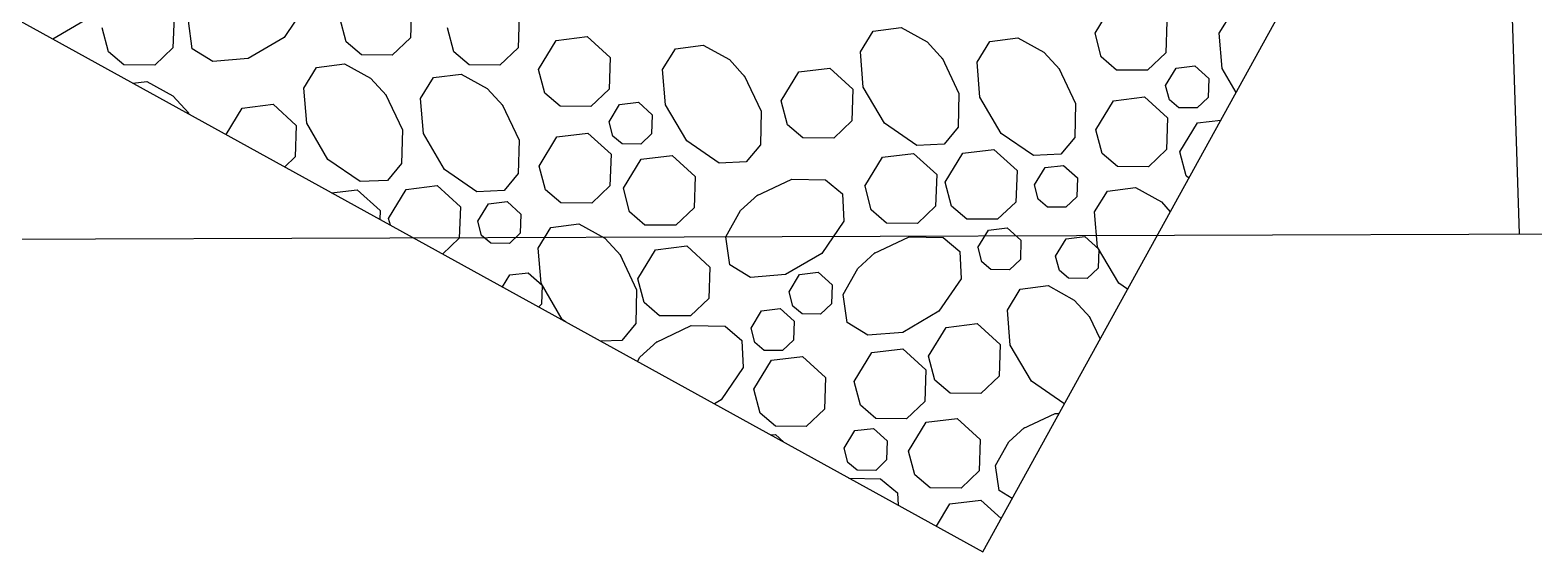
# Model space of a CAD drawing. Header units: inches. Extents: x -5337 to 1057, y 15227 to 19227.
# Drawn here: x -3706.32 to -3693.37, y 15955.57 to 15960.06 of the extents above; entities that cross this region are included whole.
import ezdxf

# ---------------------------------------------------------------- set-up
doc = ezdxf.new("R2010")
doc.units = ezdxf.units.IN
doc.header["$LTSCALE"] = 150
doc.header["$MEASUREMENT"] = 0
for name, color, linetype in [('ECB', 84, 'Continuous'), ('PAVING', 7, 'Continuous'), ('ROW', 7, 'Continuous')]:
    doc.layers.add(name, color=color, linetype=linetype)

# ---------------------------------------------------------------- blocks, each defined once
blk = doc.blocks.new('A$C58E001BE')
at = {"layer": 'PAVING', "color": 1}
for p, q in [((0, 9.657), (17.514, 0)), ((17.514, 0), (22.343, 8.757)), ((11.692, 4.706), (11.502, 4.426)), ((12.598, 4.696), (12.589, 4.424)), ((18.48, 4.464), (18.632, 4.713)), ((9.781, 4.569), (9.512, 4.412)), ((10.555, 4.61), (10.545, 4.338)), ((10.71, 4.33), (10.678, 4.57)), ((12.035, 4.39), (11.981, 4.594)), ((13.525, 4.61), (13.515, 4.337)), ((19.098, 4.565), (19.089, 4.293)), ((19.549, 4.462), (19.659, 4.64)), ((9.991, 4.304), (9.937, 4.509)), ((11.502, 4.426), (11.191, 4.245)), ((12.589, 4.424), (12.432, 4.275)), ((12.961, 4.304), (12.907, 4.508)), ((13.69, 4.152), (13.843, 4.401)), ((13.843, 4.401), (14.109, 4.434)), ((14.109, 4.434), (14.308, 4.253)), ((16.461, 4.302), (16.571, 4.48)), ((16.571, 4.48), (16.811, 4.512)), ((16.811, 4.512), (17.036, 4.388)), ((17.575, 4.393), (17.815, 4.424)), ((17.815, 4.424), (18.04, 4.3)), ((18.534, 4.259), (18.48, 4.464)), ((19.574, 4.159), (19.549, 4.462)), ((10.123, 4.191), (9.991, 4.304)), ((10.545, 4.338), (10.389, 4.189)), ((10.889, 4.22), (10.71, 4.33)), ((12.167, 4.277), (12.035, 4.39)), ((12.432, 4.275), (12.167, 4.277)), ((13.093, 4.191), (12.961, 4.304)), ((13.515, 4.337), (13.359, 4.189)), ((14.759, 4.15), (14.869, 4.328)), ((14.869, 4.328), (15.109, 4.36)), ((15.109, 4.36), (15.334, 4.236)), ((16.486, 3.999), (16.461, 4.302)), ((17.036, 4.388), (17.173, 4.238)), ((17.465, 4.214), (17.575, 4.393)), ((18.04, 4.3), (18.177, 4.15)), ((19.089, 4.293), (18.932, 4.145)), ((10.389, 4.189), (10.123, 4.191)), ((11.191, 4.245), (10.889, 4.22)), ((11.671, 3.99), (11.781, 4.168)), ((11.781, 4.168), (12.021, 4.2)), ((12.021, 4.2), (12.246, 4.076)), ((13.359, 4.189), (13.093, 4.191)), ((13.744, 3.947), (13.69, 4.152)), ((14.308, 4.253), (14.299, 3.981)), ((14.784, 3.848), (14.759, 4.15)), ((15.334, 4.236), (15.47, 4.086)), ((15.931, 4.13), (16.197, 4.162)), ((16.197, 4.162), (16.396, 3.982)), ((17.164, 4.25), (17.308, 3.944)), ((17.49, 3.912), (17.465, 4.214)), ((18.168, 4.162), (18.313, 3.857)), ((18.666, 4.146), (18.534, 4.259)), ((18.932, 4.145), (18.666, 4.146)), ((19.088, 4.012), (19.179, 4.162)), ((19.179, 4.162), (19.339, 4.182)), ((19.339, 4.182), (19.459, 4.073)), ((19.694, 3.954), (19.574, 4.159)), ((10.201, 4.033), (10.32, 4.048)), ((10.32, 4.048), (10.544, 3.924)), ((12.246, 4.076), (12.383, 3.926)), ((12.675, 3.902), (12.786, 4.081)), ((12.786, 4.081), (13.026, 4.112)), ((13.026, 4.112), (13.25, 3.988)), ((15.462, 4.098), (15.607, 3.792)), ((15.779, 3.88), (15.931, 4.13)), ((19.121, 3.89), (19.088, 4.012)), ((19.459, 4.073), (19.453, 3.91)), ((10.544, 3.924), (10.681, 3.774)), ((11.696, 3.688), (11.671, 3.99)), ((12.374, 3.938), (12.519, 3.632)), ((12.701, 3.6), (12.675, 3.902)), ((13.25, 3.988), (13.387, 3.838)), ((13.877, 3.835), (13.744, 3.947)), ((14.299, 3.981), (14.142, 3.833)), ((16.396, 3.982), (16.387, 3.71)), ((16.668, 3.688), (16.486, 3.999)), ((17.308, 3.944), (17.302, 3.654)), ((17.672, 3.601), (17.49, 3.912)), ((18.639, 3.882), (18.906, 3.915)), ((18.906, 3.915), (19.105, 3.734)), ((19.2, 3.822), (19.121, 3.89)), ((19.453, 3.91), (19.359, 3.821)), ((10.672, 3.786), (10.681, 3.768)), ((11.002, 3.591), (11.141, 3.818)), ((11.141, 3.818), (11.408, 3.851)), ((11.408, 3.851), (11.606, 3.67)), ((13.378, 3.85), (13.523, 3.544)), ((14.142, 3.833), (13.877, 3.835)), ((14.299, 3.701), (14.389, 3.85)), ((14.389, 3.85), (14.55, 3.87)), ((14.55, 3.87), (14.669, 3.761)), ((14.669, 3.761), (14.663, 3.598)), ((14.966, 3.537), (14.784, 3.848)), ((15.607, 3.792), (15.601, 3.503)), ((15.833, 3.676), (15.779, 3.88)), ((18.313, 3.857), (18.307, 3.567)), ((18.487, 3.632), (18.639, 3.882)), ((19.359, 3.821), (19.2, 3.822)), ((11.606, 3.67), (11.597, 3.398)), ((11.878, 3.377), (11.696, 3.688)), ((12.519, 3.632), (12.512, 3.342)), ((14.331, 3.578), (14.299, 3.701)), ((15.965, 3.563), (15.833, 3.676)), ((16.387, 3.71), (16.231, 3.561)), ((16.947, 3.498), (16.668, 3.688)), ((17.302, 3.654), (17.181, 3.509)), ((18.541, 3.427), (18.487, 3.632)), ((19.105, 3.734), (19.096, 3.461)), ((19.211, 3.442), (19.363, 3.691)), ((19.363, 3.691), (19.563, 3.716)), ((12.882, 3.289), (12.701, 3.6)), ((13.523, 3.544), (13.517, 3.255)), ((13.697, 3.32), (13.849, 3.57)), ((13.849, 3.57), (14.116, 3.603)), ((14.116, 3.603), (14.315, 3.422)), ((14.41, 3.51), (14.331, 3.578)), ((14.57, 3.509), (14.41, 3.51)), ((14.663, 3.598), (14.57, 3.509)), ((15.245, 3.346), (14.966, 3.537)), ((15.601, 3.503), (15.479, 3.357)), ((16.231, 3.561), (15.965, 3.563)), ((17.181, 3.509), (16.947, 3.498)), ((17.951, 3.411), (17.672, 3.601)), ((18.307, 3.567), (18.185, 3.421)), ((11.597, 3.398), (11.507, 3.312)), ((12.157, 3.186), (11.878, 3.377)), ((14.315, 3.422), (14.306, 3.149)), ((14.422, 3.13), (14.574, 3.379)), ((14.574, 3.379), (14.84, 3.412)), ((14.84, 3.412), (15.039, 3.231)), ((16.5, 3.146), (16.652, 3.396)), ((16.652, 3.396), (16.919, 3.429)), ((16.919, 3.429), (17.118, 3.248)), ((17.191, 3.181), (17.343, 3.43)), ((17.343, 3.43), (17.61, 3.463)), ((17.61, 3.463), (17.809, 3.283)), ((18.185, 3.421), (17.951, 3.411)), ((18.673, 3.315), (18.541, 3.427)), ((19.096, 3.461), (18.939, 3.313)), ((19.265, 3.237), (19.211, 3.441)), ((12.512, 3.342), (12.391, 3.197)), ((13.161, 3.098), (12.882, 3.289)), ((13.517, 3.255), (13.395, 3.109)), ((13.751, 3.116), (13.697, 3.32)), ((15.479, 3.357), (15.245, 3.346)), ((17.118, 3.248), (17.108, 2.976)), ((17.809, 3.283), (17.799, 3.01)), ((17.959, 3.157), (18.05, 3.307)), ((18.05, 3.307), (18.21, 3.326)), ((18.21, 3.326), (18.329, 3.218)), ((18.939, 3.313), (18.673, 3.315)), ((19.288, 3.217), (19.265, 3.237)), ((11.91, 3.09), (12.13, 3.116)), ((12.13, 3.116), (12.328, 2.936)), ((12.391, 3.197), (12.157, 3.186)), ((12.401, 2.869), (12.553, 3.119)), ((12.553, 3.119), (12.82, 3.152)), ((12.82, 3.152), (13.019, 2.97)), ((13.395, 3.109), (13.161, 3.098)), ((13.884, 3.003), (13.751, 3.116)), ((14.306, 3.149), (14.149, 3.001)), ((14.475, 2.925), (14.422, 3.13)), ((15.039, 3.231), (15.03, 2.959)), ((15.566, 3.063), (15.872, 3.208)), ((15.872, 3.208), (16.162, 3.202)), ((16.162, 3.202), (16.307, 3.081)), ((16.555, 2.942), (16.501, 3.146)), ((17.245, 2.976), (17.191, 3.181)), ((17.991, 3.034), (17.959, 3.157)), ((18.329, 3.218), (18.324, 3.054)), ((18.587, 3.103), (18.827, 3.135)), ((18.827, 3.135), (19.052, 3.011)), ((13.169, 2.845), (13.26, 2.995)), ((13.26, 2.995), (13.42, 3.014)), ((13.42, 3.014), (13.539, 2.906)), ((14.149, 3.001), (13.884, 3.003)), ((15.428, 2.936), (15.578, 3.072)), ((16.307, 3.081), (16.318, 2.847)), ((17.799, 3.01), (17.642, 2.862)), ((18.071, 2.967), (17.991, 3.034)), ((18.324, 3.054), (18.23, 2.966)), ((18.477, 2.925), (18.587, 3.103)), ((19.052, 3.011), (19.128, 2.927)), ((12.328, 2.936), (12.326, 2.861)), ((12.417, 2.811), (12.401, 2.869)), ((13.019, 2.97), (13.009, 2.698)), ((13.539, 2.906), (13.534, 2.743)), ((14.607, 2.812), (14.475, 2.925)), ((15.03, 2.959), (14.873, 2.811)), ((15.304, 2.711), (15.428, 2.936)), ((16.687, 2.829), (16.555, 2.942)), ((17.108, 2.976), (16.952, 2.827)), ((17.377, 2.864), (17.245, 2.976)), ((17.642, 2.862), (17.377, 2.864)), ((18.23, 2.966), (18.071, 2.967)), ((18.502, 2.623), (18.477, 2.925)), ((13.201, 2.722), (13.169, 2.845)), ((13.281, 2.655), (13.201, 2.722)), ((13.534, 2.743), (13.44, 2.654)), ((13.687, 2.613), (13.798, 2.791)), ((13.798, 2.791), (14.038, 2.823)), ((14.038, 2.823), (14.262, 2.699)), ((14.873, 2.811), (14.607, 2.812)), ((16.318, 2.847), (16.128, 2.567)), ((16.952, 2.827), (16.687, 2.829)), ((17.472, 2.62), (17.564, 2.769)), ((17.564, 2.769), (17.724, 2.789)), ((17.724, 2.789), (17.843, 2.681)), ((13.009, 2.698), (12.866, 2.563)), ((13.44, 2.654), (13.281, 2.655)), ((13.713, 2.311), (13.687, 2.613)), ((14.262, 2.699), (14.399, 2.549)), ((14.547, 2.349), (14.699, 2.599)), ((14.699, 2.599), (14.966, 2.632)), ((14.966, 2.632), (15.165, 2.451)), ((15.336, 2.471), (15.304, 2.711)), ((16.576, 2.566), (16.882, 2.711)), ((16.882, 2.711), (17.172, 2.705)), ((17.172, 2.705), (17.317, 2.584)), ((17.505, 2.497), (17.473, 2.62)), ((17.843, 2.681), (17.838, 2.517)), ((18.141, 2.545), (18.232, 2.695)), ((18.232, 2.695), (18.392, 2.714)), ((18.392, 2.714), (18.512, 2.606)), ((18.684, 2.312), (18.502, 2.623)), ((18.512, 2.606), (18.506, 2.442)), ((14.39, 2.561), (14.535, 2.255)), ((15.514, 2.361), (15.336, 2.471)), ((16.128, 2.567), (15.816, 2.386)), ((16.438, 2.439), (16.588, 2.575)), ((17.317, 2.584), (17.328, 2.35)), ((17.584, 2.43), (17.505, 2.497)), ((17.838, 2.517), (17.744, 2.428)), ((18.173, 2.422), (18.141, 2.545)), ((13.38, 2.28), (13.443, 2.383)), ((13.443, 2.383), (13.602, 2.402)), ((13.602, 2.402), (13.722, 2.294)), ((14.601, 2.145), (14.547, 2.35)), ((15.165, 2.451), (15.156, 2.179)), ((15.816, 2.386), (15.514, 2.361)), ((15.847, 2.238), (15.938, 2.387)), ((15.938, 2.387), (16.098, 2.407)), ((16.098, 2.407), (16.217, 2.298)), ((16.314, 2.214), (16.438, 2.439)), ((17.328, 2.35), (17.137, 2.07)), ((17.744, 2.428), (17.584, 2.43)), ((18.253, 2.355), (18.173, 2.422)), ((18.412, 2.353), (18.253, 2.355)), ((18.506, 2.442), (18.412, 2.353)), ((13.894, 2), (13.713, 2.311)), ((13.722, 2.294), (13.716, 2.131)), ((14.535, 2.255), (14.529, 1.966)), ((15.879, 2.115), (15.847, 2.238)), ((16.217, 2.298), (16.212, 2.135)), ((16.346, 1.974), (16.314, 2.214)), ((17.727, 2.081), (17.836, 2.26)), ((17.836, 2.26), (18.076, 2.292)), ((18.076, 2.292), (18.301, 2.167)), ((18.76, 2.26), (18.684, 2.312)), ((13.716, 2.131), (13.692, 2.107)), ((14.733, 2.032), (14.601, 2.145)), ((15.156, 2.179), (14.999, 2.03)), ((15.52, 1.924), (15.611, 2.074)), ((15.611, 2.074), (15.771, 2.093)), ((15.771, 2.093), (15.89, 1.985)), ((15.959, 2.047), (15.879, 2.115)), ((16.212, 2.135), (16.118, 2.046)), ((17.751, 1.779), (17.727, 2.081)), ((18.301, 2.167), (18.438, 2.017)), ((13.923, 1.98), (13.894, 2)), ((14.529, 1.966), (14.408, 1.82)), ((14.7, 1.802), (15.006, 1.947)), ((14.999, 2.03), (14.733, 2.032)), ((15.006, 1.947), (15.296, 1.941)), ((15.89, 1.985), (15.885, 1.822)), ((16.118, 2.046), (15.959, 2.047)), ((16.524, 1.864), (16.346, 1.974)), ((17.137, 2.07), (16.827, 1.889)), ((17.199, 1.932), (17.465, 1.965)), ((17.465, 1.965), (17.664, 1.784)), ((18.429, 2.029), (18.523, 1.83)), ((14.408, 1.82), (14.228, 1.812)), ((15.296, 1.941), (15.441, 1.82)), ((15.441, 1.82), (15.452, 1.586)), ((15.552, 1.801), (15.52, 1.924)), ((15.885, 1.822), (15.791, 1.733)), ((16.827, 1.889), (16.524, 1.864)), ((17.047, 1.683), (17.199, 1.932)), ((14.562, 1.675), (14.713, 1.811)), ((15.632, 1.734), (15.552, 1.801)), ((15.791, 1.733), (15.632, 1.734)), ((16.407, 1.465), (16.56, 1.715)), ((16.56, 1.715), (16.826, 1.747)), ((16.826, 1.747), (17.025, 1.567)), ((17.101, 1.478), (17.047, 1.683)), ((17.664, 1.784), (17.655, 1.512)), ((17.933, 1.468), (17.751, 1.779)), ((14.542, 1.639), (14.562, 1.675)), ((15.452, 1.586), (15.262, 1.307)), ((15.543, 1.399), (15.695, 1.649)), ((15.695, 1.649), (15.962, 1.681)), ((15.962, 1.681), (16.161, 1.501)), ((17.025, 1.567), (17.016, 1.295)), ((16.161, 1.501), (16.151, 1.228)), ((16.461, 1.261), (16.408, 1.465)), ((17.233, 1.365), (17.101, 1.478)), ((17.655, 1.512), (17.498, 1.363)), ((18.212, 1.278), (17.933, 1.468)), ((15.262, 1.307), (15.205, 1.273)), ((15.597, 1.194), (15.543, 1.399)), ((17.016, 1.295), (16.859, 1.146)), ((17.498, 1.363), (17.233, 1.365)), ((15.729, 1.082), (15.597, 1.194)), ((16.151, 1.228), (15.995, 1.08)), ((16.594, 1.148), (16.461, 1.261)), ((17.861, 1.061), (18.136, 1.191)), ((18.136, 1.191), (18.17, 1.19)), ((18.219, 1.278), (18.212, 1.278)), ((15.995, 1.08), (15.729, 1.082)), ((16.321, 0.893), (16.413, 1.043)), ((16.413, 1.043), (16.573, 1.062)), ((16.573, 1.062), (16.692, 0.954)), ((16.859, 1.146), (16.594, 1.148)), ((16.875, 0.867), (17.027, 1.116)), ((17.027, 1.116), (17.294, 1.149)), ((17.294, 1.149), (17.493, 0.968)), ((17.737, 0.946), (17.872, 1.069)), ((15.69, 1.006), (15.729, 1.011)), ((15.729, 1.011), (15.803, 0.944)), ((16.692, 0.954), (16.686, 0.791)), ((17.493, 0.968), (17.483, 0.696)), ((17.625, 0.743), (17.737, 0.946)), ((16.354, 0.77), (16.322, 0.893)), ((16.686, 0.791), (16.593, 0.701)), ((16.929, 0.662), (16.875, 0.867)), ((16.433, 0.703), (16.354, 0.77)), ((16.593, 0.701), (16.433, 0.703)), ((17.061, 0.55), (16.929, 0.662)), ((17.483, 0.696), (17.327, 0.548)), ((17.654, 0.527), (17.625, 0.743)), ((16.362, 0.635), (16.635, 0.629)), ((16.635, 0.629), (16.781, 0.508)), ((17.327, 0.548), (17.061, 0.55)), ((17.766, 0.458), (17.654, 0.527)), ((16.781, 0.508), (16.785, 0.402)), ((17.115, 0.221), (17.231, 0.413)), ((17.231, 0.413), (17.498, 0.445)), ((17.498, 0.445), (17.672, 0.287))]:
    blk.add_line(p, q, dxfattribs=at)

msp = doc.modelspace()

# ---------------------------------------------------------------- linework, layer by layer
at = {"layer": 'PAVING'}
msp.add_line((-3693.879, 15969.994), (-3693.5, 15958.311), dxfattribs=at)
at = {"layer": 'ROW'}
msp.add_line((-3727.532, 15958.193), (-3596.874, 15958.644), dxfattribs=at)

# ---------------------------------------------------------------- block references
at = {"layer": 'ECB'}
msp.add_blockref('A$C58E001BE', (-3715.631, 15955.575), dxfattribs=at)

doc.saveas('drawing.dxf')
